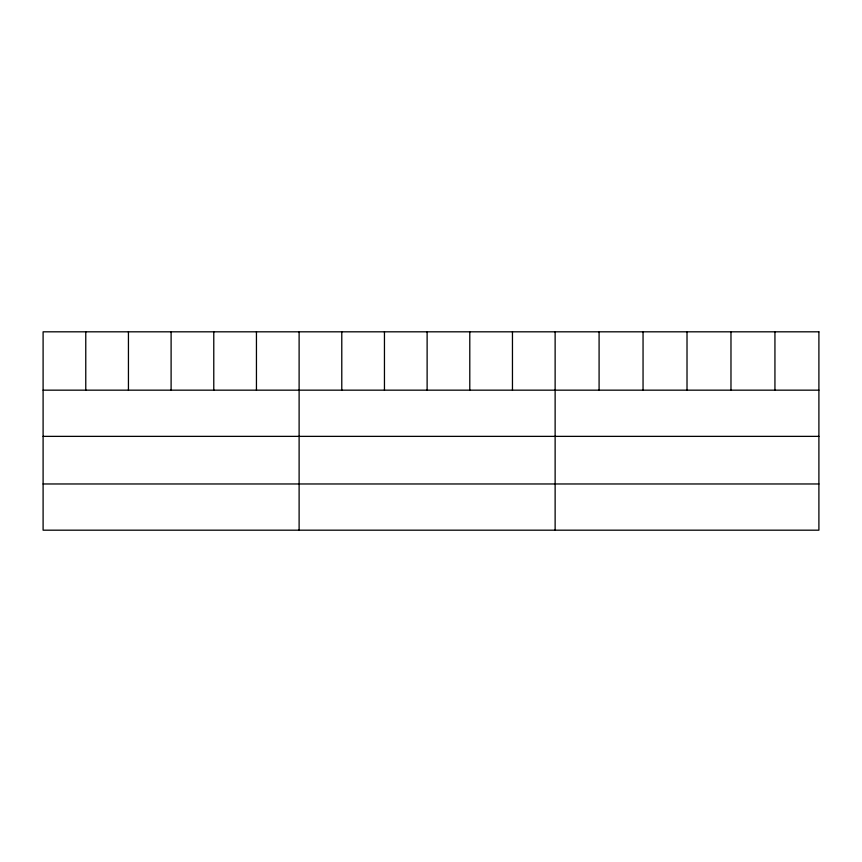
<?xml version="1.0" encoding="UTF-8"?>
<svg xmlns="http://www.w3.org/2000/svg" width="862" height="862" viewBox="0 0 862 862"><rect width="100%" height="100%" fill="white"/><g stroke="black" fill="none" stroke-linecap="round" stroke-linejoin="round"><path stroke-width="1.29" d="M43.1 390.163L818.9 390.163M43.1 436.366L818.9 436.366M43.1 483.97L818.9 483.97M774.938 331.816L774.938 390.163M730.976 331.816L730.976 390.163M687.014 331.816L687.014 390.163M643.052 331.816L643.052 390.163M599.09 331.816L599.09 390.163M555.128 331.816L555.128 530.184M512.459 331.816L512.459 390.163M469.79 331.816L469.79 390.163M427.121 331.816L427.121 390.163M384.452 331.816L384.452 390.163M341.783 331.816L341.783 390.163M299.114 331.816L299.114 530.184M256.445 331.816L256.445 390.163M213.776 331.816L213.776 390.163M171.107 331.816L171.107 390.163M128.438 331.816L128.438 390.163M85.769 331.816L85.769 390.163M818.9 331.816L43.1 331.816L43.1 530.184L818.9 530.184L818.9 331.816"/></g></svg>
